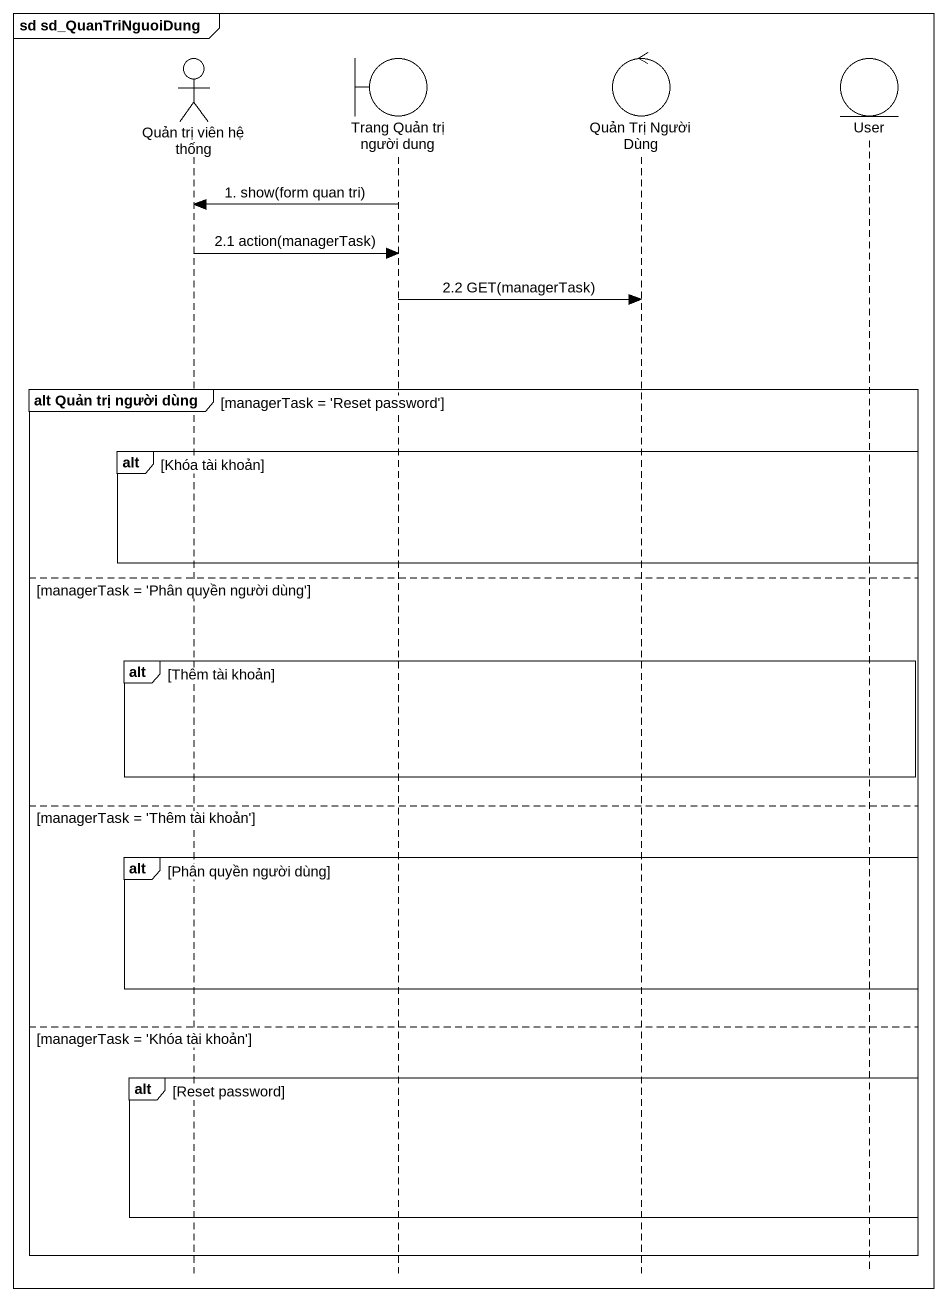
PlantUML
@startuml
mainframe sd sd_QuanTriNguoiDung
hide footbox
actor "Quản trị viên hệ thống" as Quản_trị_viên_hệ_thống
boundary "Trang Quản trị người dung" as Trang_Quản_trị_người_dung
control "Quản Trị Người Dùng" as Quản_Trị_Người_Dùng
entity User

Trang_Quản_trị_người_dung -> Quản_trị_viên_hệ_thống : 1. show(form quan tri)
Quản_trị_viên_hệ_thống -> Trang_Quản_trị_người_dung : 2.1 action(managerTask)
Trang_Quản_trị_người_dung -> Quản_Trị_Người_Dùng : 2.2 GET(managerTask)
group alt Quản trị người dùng [managerTask = 'Reset password']
  alt Khóa tài khoản
  end
else managerTask = 'Phân quyền người dùng'
  alt Thêm tài khoản
  end
else managerTask = 'Thêm tài khoản'
  alt Phân quyền người dùng
  end
else managerTask = 'Khóa tài khoản'
  alt Reset password
  end
end
@enduml
